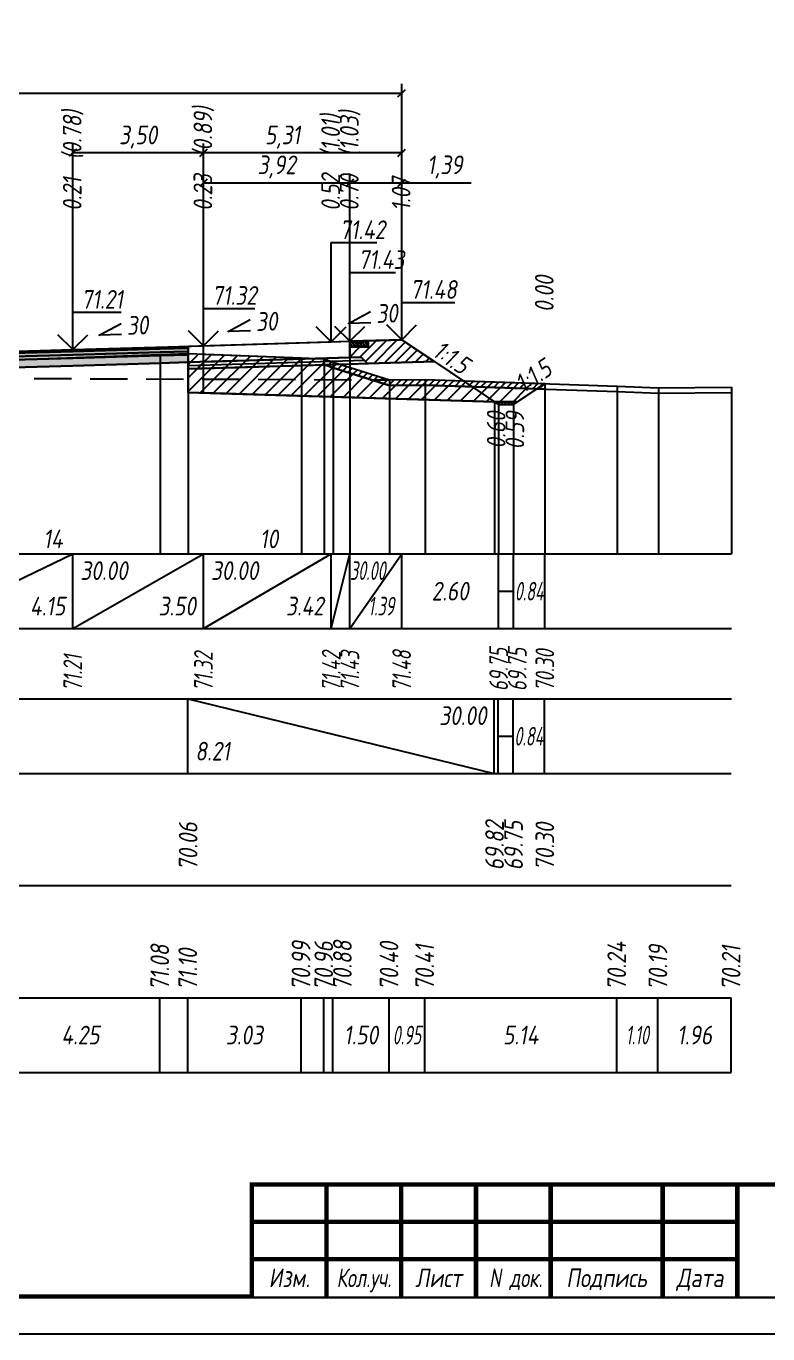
# Model space of a CAD drawing. Extents: x -717 to 1451, y -133302 to 233.
# Drawn here: x 169.7 to 269, y -36290.4 to -36115.4 of the extents above; entities that cross this region are included whole.
import ezdxf
from ezdxf.enums import TextEntityAlignment as Align

# ---------------------------------------------------------------- set-up
doc = ezdxf.new("R2010")
doc.units = 0
doc.linetypes.add('штриховая', pattern=[0.75, 0.5, -0.25])
for name, color, linetype in [('Зарамочное оформление', 7, 'Continuous'), ('Интерполированный поперечник', 2, 'Continuous'), ('Код_510', 7, 'Continuous'), ('Код_514', 1, 'Continuous'), ('Код_516', 1, 'Continuous'), ('Контур_0', 7, 'Continuous'), ('Контур_2521', 7, 'Continuous'), ('Контур_2564', 7, 'Continuous'), ('Контур_2660', 7, 'Continuous'), ('Контур_2665', 7, 'Continuous'), ('Контур_400', 7, 'Continuous'), ('Контур_508', 7, 'Continuous'), ('Контур_512', 7, 'Continuous'), ('Контур_513', 7, 'Continuous'), ('Контур_818', 7, 'Continuous'), ('Красный поперечник', 1, 'Continuous'), ('Объём_2501', 7, 'Continuous'), ('Объём_2564', 7, 'Continuous'), ('Объём_2650', 7, 'Continuous'), ('Объём_2660', 7, 'Continuous'), ('Объём_2661', 7, 'Continuous'), ('Объём_2662', 7, 'Continuous'), ('Объём_2663', 7, 'Continuous'), ('Объём_2664', 7, 'Continuous'), ('Объём_2665', 7, 'Continuous'), ('Объём_2666', 7, 'Continuous'), ('Объём_2667', 7, 'Continuous'), ('Объём_2668', 7, 'Continuous'), ('Объём_2669', 7, 'Continuous'), ('Объём_2675', 7, 'Continuous'), ('Объём_2753', 7, 'Continuous'), ('Откосы', 7, 'Continuous'), ('Отметки покрытия', 7, 'Continuous'), ('Рабочие отметки', 7, 'Continuous'), ('Рабочие отметки доп.', 7, 'Continuous'), ('Слои выравнивания', 7, 'Continuous'), ('Таблица', 7, 'Continuous'), ('Уклоны проезжей части', 7, 'Continuous'), ('Черный поперечник', 3, 'Continuous')]:
    doc.layers.add(name, color=color, linetype=linetype)
for name, color, linetype, true_color in [('Контур_2540', 2, 'Continuous', 0xffff00), ('Контур_2560', 2, 'Continuous', 0xffff00), ('Контур_2561', 7, 'Continuous', 0xff8040), ('Контур_2562', 3, 'Continuous', 0x00ff00), ('Контур_2563', 7, 'Continuous', 0xff8000), ('Контур_2570', 7, 'Continuous', 0x80ff00), ('Контур_2725', 7, 'Continuous', 0x323232), ('Контур_2736', 4, 'Continuous', 0x00ffff), ('Контур_2737', 4, 'Continuous', 0x00ffff), ('Контур_2738', 4, 'Continuous', 0x00ffff), ('Контур_2739', 4, 'Continuous', 0x00ffff), ('Контур_2741', 4, 'Continuous', 0x00ffff), ('Контур_2742', 4, 'Continuous', 0x00ffff), ('Контур_2743', 4, 'Continuous', 0x00ffff), ('Контур_2744', 7, 'Continuous', 0xa4ffff), ('Контур_2745', 7, 'Continuous', 0xa4ffff), ('Контур_2747', 4, 'Continuous', 0x00ffff), ('Контур_2748', 4, 'Continuous', 0x00ffff), ('Контур_2749', 4, 'Continuous', 0x00ffff), ('Контур_2750', 4, 'Continuous', 0x00ffff), ('Контур_2751', 4, 'Continuous', 0x00ffff), ('Контур_2752', 4, 'Continuous', 0x00ffff), ('Контур_2760', 7, 'Continuous', 0x323232), ('Контур_2761', 7, 'Continuous', 0x323232), ('Контур_2762', 7, 'Continuous', 0x323232), ('Контур_2763', 7, 'Continuous', 0x323232), ('Контур_402', 7, 'Continuous', 0xff6464), ('Контур_703', 4, 'Continuous', 0x00ffff), ('Контур_705', 4, 'Continuous', 0x00ffff), ('Контур_707', 4, 'Continuous', 0x00ffff), ('Контур_720', 131, 'Continuous', 0xaaffff), ('Объём_2500', 7, 'Continuous', 0xc0c0c0), ('Объём_2520', 7, 'Continuous', 0x80ffff), ('Объём_2540', 2, 'Continuous', 0xffff00), ('Объём_2560', 2, 'Continuous', 0xffff00), ('Объём_2561', 7, 'Continuous', 0xff8040), ('Объём_2562', 3, 'Continuous', 0x00ff00), ('Объём_2563', 7, 'Continuous', 0xff8000), ('Объём_2570', 7, 'Continuous', 0x80ff00), ('Объём_2600', 7, 'Continuous', 0x808000), ('Объём_2620', 2, 'Continuous', 0xffff00), ('Объём_2746', 2, 'Continuous', 0xffff00)]:
    doc.layers.add(name, color=color, linetype=linetype, true_color=true_color)
doc.styles.get("Standard").update_dxf_attribs({"font": 'txt', "height": 2.5})
doc.styles.add('М', font='romand.shx', dxfattribs={"width": 0.8, "oblique": 10, "height": 2.5})
doc.dimstyles.new('ISO-25', dxfattribs={"dimtxt": 2.5, "dimasz": 2.5, "dimexe": 1.25, "dimexo": 0.625, "dimtad": 1, "dimtxsty": 'Standard', "dimcen": 2.5, "dimadec": 0, "dimazin": 0, "dimtfac": 1, "dimtmove": 0, "dimatfit": 3, "dimfxl": 1, "dimarcsym": 0})

# ---------------------------------------------------------------- blocks, each defined once
blk = doc.blocks.new('_Oblique')
at = {"color": 0, "linetype": 'ByBlock', "lineweight": -2}
blk.add_line((-0.5, -0.5), (0.5, 0.5), dxfattribs=at)
blk = doc.blocks.new('*D841')
at = {"color": 0, "lineweight": -2, "transparency": 16777216}
for p, q in [((213.07, -36156.99), (213.07, -36135.08)), ((220.01, -36156.78), (220.01, -36135.08)), ((213.07, -36136.33), (220.01, -36136.33)), ((220.01, -36136.33), (229.3, -36136.33))]:
    blk.add_line(p, q, dxfattribs=at)
at = {"layer": 'Defpoints', "color": 0, "transparency": 16777216}
for p in [(220.01, -36136.33), (213.07, -36157.62), (220.01, -36157.41)]:
    blk.add_point(p, dxfattribs=at)
at = {"color": 0, "lineweight": -2, "transparency": 16777216, "rotation": 180}
blk.add_blockref('_Oblique', (213.07, -36136.33), dxfattribs=at)
at = {"color": 0, "lineweight": -2, "transparency": 16777216}
blk.add_blockref('_Oblique', (220.01, -36136.33), dxfattribs=at)
at = {"color": 0, "transparency": 16777216, "insert": (225.79, -36134.22), "char_height": 2.5, "width": 9.1667, "attachment_point": 5, "style": 'М'}
blk.add_mtext('1,39', dxfattribs=at)
blk = doc.blocks.new('*D843')
at = {"color": 0, "lineweight": -2, "transparency": 16777216}
for p, q in [((193.46, -36157.58), (193.46, -36135.08)), ((213.07, -36156.99), (213.07, -36135.08)), ((193.46, -36136.33), (213.07, -36136.33))]:
    blk.add_line(p, q, dxfattribs=at)
at = {"layer": 'Defpoints', "color": 0, "transparency": 16777216}
for p in [(213.07, -36136.33), (193.46, -36158.21), (213.07, -36157.62)]:
    blk.add_point(p, dxfattribs=at)
at = {"color": 0, "lineweight": -2, "transparency": 16777216, "rotation": 180}
blk.add_blockref('_Oblique', (193.46, -36136.33), dxfattribs=at)
at = {"color": 0, "lineweight": -2, "transparency": 16777216}
blk.add_blockref('_Oblique', (213.07, -36136.33), dxfattribs=at)
at = {"color": 0, "transparency": 16777216, "insert": (203.27, -36134.22), "char_height": 2.5, "width": 10, "attachment_point": 5, "style": 'М'}
blk.add_mtext('3,92', dxfattribs=at)
blk = doc.blocks.new('*D845')
at = {"color": 0, "lineweight": -2, "transparency": 16777216}
for p, q in [((175.96, -36158.11), (175.96, -36131.08)), ((193.46, -36157.58), (193.46, -36131.08)), ((193.46, -36132.33), (175.96, -36132.33))]:
    blk.add_line(p, q, dxfattribs=at)
at = {"layer": 'Defpoints', "color": 0, "transparency": 16777216}
for p in [(175.96, -36132.33), (193.46, -36158.21), (175.96, -36158.73)]:
    blk.add_point(p, dxfattribs=at)
at = {"color": 0, "lineweight": -2, "transparency": 16777216, "rotation": 180}
blk.add_blockref('_Oblique', (175.96, -36132.33), dxfattribs=at)
at = {"color": 0, "lineweight": -2, "transparency": 16777216}
blk.add_blockref('_Oblique', (193.46, -36132.33), dxfattribs=at)
at = {"color": 0, "transparency": 16777216, "insert": (184.71, -36130.22), "char_height": 2.5, "width": 9.5833, "attachment_point": 5, "style": 'М'}
blk.add_mtext('3,50', dxfattribs=at)
blk = doc.blocks.new('*D846')
at = {"color": 0, "lineweight": -2, "transparency": 16777216}
for p, q in [((193.46, -36157.58), (193.46, -36131.08)), ((220.01, -36156.78), (220.01, -36131.08)), ((220.01, -36132.33), (193.46, -36132.33))]:
    blk.add_line(p, q, dxfattribs=at)
at = {"layer": 'Defpoints', "color": 0, "transparency": 16777216}
for p in [(193.46, -36132.33), (193.46, -36158.21), (220.01, -36157.41)]:
    blk.add_point(p, dxfattribs=at)
at = {"color": 0, "lineweight": -2, "transparency": 16777216, "rotation": 180}
blk.add_blockref('_Oblique', (193.46, -36132.33), dxfattribs=at)
at = {"color": 0, "lineweight": -2, "transparency": 16777216}
blk.add_blockref('_Oblique', (220.01, -36132.33), dxfattribs=at)
at = {"color": 0, "transparency": 16777216, "insert": (204.06, -36130.22), "char_height": 2.5, "width": 9.1667, "attachment_point": 5, "style": 'М'}
blk.add_mtext('5,31', dxfattribs=at)
blk = doc.blocks.new('*D848')
at = {"color": 0, "lineweight": -2, "transparency": 16777216}
for p, q in [((107.46, -36160.19), (107.46, -36123.08)), ((220.01, -36156.78), (220.01, -36123.08)), ((107.46, -36124.33), (220.01, -36124.33))]:
    blk.add_line(p, q, dxfattribs=at)
at = {"layer": 'Defpoints', "color": 0, "transparency": 16777216}
for p in [(220.01, -36124.33), (220.01, -36157.41), (107.46, -36160.81)]:
    blk.add_point(p, dxfattribs=at)
at = {"color": 0, "lineweight": -2, "transparency": 16777216, "rotation": 180}
blk.add_blockref('_Oblique', (107.46, -36124.33), dxfattribs=at)
at = {"color": 0, "lineweight": -2, "transparency": 16777216}
blk.add_blockref('_Oblique', (220.01, -36124.33), dxfattribs=at)
at = {"color": 0, "transparency": 16777216, "insert": (163.73, -36122.22), "char_height": 2.5, "width": 11.6667, "attachment_point": 5, "style": 'М'}
blk.add_mtext('22,51', dxfattribs=at)
blk = doc.blocks.new('Штамп')
at = {"linetype": 'Continuous'}
blk.add_wipeout([(199.95, -411.25), (384.95, -411.25), (384.95, -426.25), (199.95, -426.25)], dxfattribs=at).dxf.layer = 'Зарамочное оформление'
at = {"layer": 'Зарамочное оформление', "linetype": 'Continuous', "lineweight": -3, "const_width": 0.6, "flags": 128}
for points in [[(199.95, -426.25), (199.95, -411.25), (384.95, -411.25)], [(209.95, -411.25), (209.95, -426.25)], [(219.95, -411.25), (219.95, -426.25)], [(229.95, -411.25), (229.95, -426.25)], [(239.95, -411.25), (239.95, -426.25)], [(254.95, -411.25), (254.95, -426.25)], [(264.95, -411.25), (264.95, -426.25)], [(374.95, -411.25), (374.95, -426.25)], [(199.95, -416.25), (264.95, -416.25)], [(374.95, -418.25), (384.95, -418.25)], [(199.95, -421.25), (264.95, -421.25)]]:
    blk.add_lwpolyline(points, dxfattribs=at)
at = {"linetype": 'Continuous', "insert": (319.95, -419.17), "char_height": 5, "width": 110, "attachment_point": 5, "style": 'М'}
blk.add_mtext('{\\Q10;\\W0.8;43/23-Р-ЗП2-1}', dxfattribs=at)
at = {"layer": 'Зарамочное оформление', "linetype": 'Continuous', "style": 'М', "oblique": 10}
for s, width, p in [('Лист', 0.8, (379.95, -414.66)), ('Изм.', 0.8, (204.95, -423.75)), ('Кол.уч.', 0.7, (214.95, -423.75)), ('Лист', 0.8, (224.95, -423.75)), ('N док.', 0.7, (235.28, -423.75)), ('Подпись', 0.8, (247.45, -423.75)), ('Дата', 0.8, (259.95, -423.75))]:
    blk.add_text(s, height=2.5, dxfattribs=dict(at, width=width)).set_placement(p, align=Align.MIDDLE_CENTER)
blk = doc.blocks.new('шифр')
blk.add_blockref('Штамп', (0, -35919))

msp = doc.modelspace()

# ---------------------------------------------------------------- hatches: boundary and pattern name
h = msp.add_hatch()
h.set_pattern_fill('ANSI37', color=256, scale=0.1)
h.set_pattern_definition([(45, (214.3303, -36157.80435), (-0.22451, 0.22451), []), (135, (214.3303, -36157.80435), (-0.22451, -0.22451), [])])
h.paths.add_polyline_path([(213.073, -36157.554), (213.073, -36158.307), (215.573, -36158.307), (215.573, -36157.48), (214.323, -36157.804)])
at = {"layer": 'Объём_2563'}
h = msp.add_hatch(dxfattribs=at)
h.set_pattern_fill('ANSI31', color=256, scale=0.3)
h.paths.add_polyline_path([(215.447, -36160.533), (214.573, -36159.659), (213.073, -36159.704), (213.073, -36158.307), (215.573, -36158.307), (215.573, -36157.48), (220.009, -36157.346), (224.387, -36160.265)])
at = {"layer": 'Объём_2570'}
h = msp.add_hatch(dxfattribs=at)
h.set_pattern_fill('ANSI31', color=256, scale=0.2)
h.paths.add_polyline_path([(210.853, -36160.332), (218.372, -36162.706), (223.143, -36162.653), (239.179, -36163.207), (239.179, -36163.957), (223.143, -36163.403), (218.372, -36163.456), (210.853, -36161.082), (209.627, -36160.654), (209.627, -36159.904)])
at = {"layer": 'Объём_2600'}
h = msp.add_hatch(dxfattribs=at)
h.set_pattern_fill('ANSI31', color=6, scale=0.4)
h.paths.add_polyline_path([(232.441, -36165.635), (191.412, -36164.404), (191.412, -36159.204), (206.583, -36159.78), (209.627, -36159.904), (209.627, -36160.654), (210.853, -36161.082), (218.372, -36163.456), (223.143, -36163.403), (238.11, -36163.92), (235.537, -36165.635)])
h = msp.add_hatch(dxfattribs=at)
h.set_pattern_fill('HONEY', color=5, scale=0.3)
h.paths.add_polyline_path([(238.11, -36163.92), (239.179, -36163.207), (239.179, -36163.957)])
at = {"layer": 'Объём_2620'}
h = msp.add_hatch(dxfattribs=at)
h.set_pattern_fill('ANSI31', color=2, scale=0.1)
h.paths.add_polyline_path([(232.441, -36165.635), (235.537, -36165.635), (234.989, -36166), (232.989, -36166)])
at = {"layer": 'Слои выравнивания'}
for color, points in [(2, [(155.21, -36159.268), (162.677, -36159.052), (164.885, -36158.988), (166.412, -36158.944), (175.96, -36158.668), (187.667, -36158.317), (191.412, -36158.204), (191.412, -36158.454), (187.667, -36158.567), (175.96, -36158.918), (166.412, -36159.194), (164.885, -36159.238), (162.677, -36159.302), (155.21, -36159.518)]), (3, [(155.21, -36159.518), (162.677, -36159.302), (164.885, -36159.238), (166.412, -36159.194), (175.96, -36158.918), (187.667, -36158.567), (191.412, -36158.454), (191.412, -36158.904), (187.667, -36159.017), (175.96, -36159.368), (166.412, -36159.644), (164.885, -36159.688), (162.677, -36159.752), (155.21, -36159.968)]), (4, [(155.21, -36159.968), (162.677, -36159.752), (164.885, -36159.688), (166.412, -36159.644), (175.96, -36159.368), (187.667, -36159.017), (191.412, -36158.904), (191.412, -36159.354), (187.667, -36159.467), (175.96, -36159.818), (166.412, -36160.094), (164.885, -36160.138), (162.677, -36160.202), (155.21, -36160.418)]), (5, [(155.21, -36160.418), (162.677, -36160.202), (164.885, -36160.138), (166.412, -36160.094), (175.96, -36159.818), (187.667, -36159.467), (191.412, -36159.354), (191.412, -36160.354), (187.667, -36160.467), (175.96, -36160.818), (166.412, -36161.094), (164.885, -36161.138), (162.677, -36161.202), (155.21, -36161.418)])]:
    msp.add_hatch(color=color, dxfattribs=at).paths.add_polyline_path(points)

# ---------------------------------------------------------------- linework, layer by layer
at = {"flags": 128}
msp.add_lwpolyline([(-30.054, -36290.421), (389.946, -36290.421), (389.946, -35993.421), (-30.054, -35993.421)], close=True, dxfattribs=at)
at = {"const_width": 0.6, "flags": 128}
msp.add_lwpolyline([(-10.054, -36285.421), (384.946, -36285.421), (384.946, -35998.421), (-10.054, -35998.421)], close=True, dxfattribs=at)
msp.add_lwpolyline([(213.073, -36157.554), (213.073, -36158.307), (215.573, -36158.307), (215.573, -36157.48), (214.323, -36157.804), (213.073, -36157.554)])
at = {"layer": 'Код_510'}
for p, q in [((187.613, -36255.421), (187.613, -36245.421)), ((191.357, -36255.421), (191.357, -36245.421)), ((206.528, -36255.421), (206.528, -36245.421)), ((209.572, -36255.421), (209.572, -36245.421)), ((210.798, -36255.421), (210.798, -36245.421)), ((218.318, -36255.421), (218.318, -36245.421)), ((223.089, -36255.421), (223.089, -36245.421)), ((248.808, -36255.421), (248.808, -36245.421)), ((254.324, -36255.421), (254.324, -36245.421)), ((264.125, -36255.421), (264.125, -36245.421))]:
    msp.add_line(p, q, dxfattribs=at)
at = {"layer": 'Код_514'}
for p, q in [((155.21, -36196), (175.96, -36186)), ((175.96, -36196), (175.96, -36186)), ((175.96, -36196), (193.46, -36186)), ((193.46, -36196), (193.46, -36186)), ((193.46, -36196), (210.573, -36186)), ((210.573, -36196), (210.573, -36186)), ((210.573, -36196), (213.073, -36186)), ((213.073, -36196), (213.073, -36186)), ((213.073, -36196), (220.009, -36186)), ((220.009, -36196), (220.009, -36186)), ((232.989, -36196), (232.989, -36186)), ((234.989, -36196), (234.989, -36186)), ((239.179, -36196), (239.179, -36186)), ((232.989, -36191), (234.989, -36191))]:
    msp.add_line(p, q, dxfattribs=at)
at = {"layer": 'Код_516'}
for p, q in [((191.357, -36215.421), (191.357, -36205.421)), ((191.357, -36205.421), (232.387, -36215.421)), ((232.387, -36215.421), (232.387, -36205.421)), ((232.935, -36215.421), (232.935, -36205.421)), ((234.935, -36215.421), (234.935, -36205.421)), ((239.125, -36215.421), (239.125, -36205.421)), ((232.935, -36210.421), (234.935, -36210.421))]:
    msp.add_line(p, q, dxfattribs=at)
at = {"layer": 'Контур_0', "flags": 128}
for points in [[(191.412, -36158.204), (213.073, -36157.554), (213.073, -36159.704), (191.412, -36160.354), (191.412, -36158.204), (191.412, -36158.204)], [(220.009, -36157.346), (228.233, -36162.829), (228.233, -36162.829), (228.233, -36162.829), (228.233, -36162.829), (228.233, -36162.829), (228.233, -36162.829), (228.233, -36162.829), (228.233, -36162.829), (228.233, -36162.829), (228.233, -36162.829), (228.233, -36162.829), (228.233, -36162.829), (228.233, -36162.829), (228.233, -36162.829), (232.989, -36166)], [(220.009, -36157.346), (228.233, -36162.829), (228.233, -36162.829), (228.233, -36162.829), (228.233, -36162.829), (228.233, -36162.829), (228.233, -36162.829), (228.233, -36162.829), (228.233, -36162.829), (228.233, -36162.829), (228.233, -36162.829), (228.233, -36162.829), (228.233, -36162.829), (228.233, -36162.829), (228.233, -36162.829), (232.989, -36166), (234.989, -36166), (239.179, -36163.207), (239.179, -36163.207), (239.179, -36163.207), (239.179, -36163.207), (239.179, -36163.207), (239.179, -36163.207), (239.179, -36163.207), (239.179, -36163.207), (239.179, -36163.207), (239.179, -36163.207), (239.179, -36163.207), (239.179, -36163.207), (239.179, -36163.207)], [(213.073, -36160.604), (191.412, -36161.254), (191.412, -36160.354), (214.573, -36159.659), (215.447, -36160.533), (213.073, -36160.604), (213.073, -36160.604)], [(213.073, -36159.704), (214.573, -36159.659), (215.447, -36160.533), (224.387, -36160.265)]]:
    msp.add_lwpolyline(points, dxfattribs=at)
at = {"layer": 'Контур_2521', "color": 250, "flags": 128}
msp.add_lwpolyline([(191.412, -36160.804), (215.01, -36160.096)], dxfattribs=at)
at = {"layer": 'Контур_2540', "flags": 128}
msp.add_lwpolyline([(193.46, -36161.193), (224.387, -36160.265), (232.441, -36165.635), (191.412, -36164.404), (191.412, -36161.254), (193.46, -36161.193), (193.46, -36161.193)], dxfattribs=at)
at = {"layer": 'Контур_2560', "flags": 128}
msp.add_lwpolyline([(213.073, -36157.554), (220.009, -36157.346), (220.009, -36157.346), (220.009, -36157.346)], dxfattribs=at)
at = {"layer": 'Контур_2561', "flags": 128}
msp.add_lwpolyline([(213.073, -36157.554), (213.073, -36157.554), (220.009, -36157.346), (220.009, -36157.346), (213.073, -36157.554)], dxfattribs=at)
at = {"layer": 'Контур_2562', "flags": 128}
msp.add_lwpolyline([(220.009, -36157.346), (220.009, -36157.346), (220.009, -36157.346), (220.009, -36157.346), (220.009, -36157.346)], dxfattribs=at)
at = {"layer": 'Контур_2563', "flags": 128}
msp.add_lwpolyline([(215.447, -36160.533), (214.573, -36159.659), (213.073, -36159.704), (213.073, -36157.554), (220.009, -36157.346), (224.387, -36160.265), (215.447, -36160.533), (215.447, -36160.533)], dxfattribs=at)
at = {"layer": 'Контур_2564', "flags": 128}
msp.add_lwpolyline([(213.073, -36157.554), (220.009, -36157.346)], dxfattribs=at)
at = {"layer": 'Контур_2570', "flags": 128}
msp.add_lwpolyline([(166.412, -36160.071), (187.667, -36159.336), (191.412, -36159.204), (206.583, -36159.78), (209.627, -36159.904), (209.627, -36160.654), (210.853, -36161.082), (218.372, -36163.456), (218.372, -36163.456), (223.143, -36163.403), (248.862, -36164.291), (254.379, -36164.512), (264.179, -36164.426)], dxfattribs=at)
at = {"layer": 'Контур_2660', "flags": 128}
msp.add_lwpolyline([(191.412, -36164.404), (232.441, -36165.635)], dxfattribs=at)
at = {"layer": 'Контур_2665', "flags": 128}
msp.add_lwpolyline([(220.009, -36157.346), (220.009, -36157.346)], dxfattribs=at)
at = {"layer": 'Контур_2725', "flags": 128}
msp.add_lwpolyline([(141.894, -36161.803), (155.21, -36161.418), (162.677, -36161.202), (164.885, -36161.138), (166.412, -36161.094), (175.96, -36160.818), (187.667, -36160.467), (191.412, -36160.354)], dxfattribs=at)
at = {"layer": 'Контур_2736', "flags": 128}
for points in [[(220.009, -36157.346), (228.233, -36162.829)], [(228.233, -36162.829), (232.989, -36166)]]:
    msp.add_lwpolyline(points, dxfattribs=at)
at = {"layer": 'Контур_2737', "flags": 128}
msp.add_lwpolyline([(228.233, -36162.829), (228.233, -36162.829)], dxfattribs=at)
at = {"layer": 'Контур_2738', "flags": 128}
msp.add_lwpolyline([(228.233, -36162.829), (228.233, -36162.829)], dxfattribs=at)
at = {"layer": 'Контур_2739', "flags": 128}
msp.add_lwpolyline([(228.233, -36162.829), (228.233, -36162.829)], dxfattribs=at)
at = {"layer": 'Контур_2741', "flags": 128}
msp.add_lwpolyline([(239.179, -36163.207), (239.179, -36163.207)], dxfattribs=at)
at = {"layer": 'Контур_2742', "flags": 128}
msp.add_lwpolyline([(239.179, -36163.207), (239.179, -36163.207)], dxfattribs=at)
at = {"layer": 'Контур_2743', "flags": 128}
msp.add_lwpolyline([(239.179, -36163.207), (239.179, -36163.207)], dxfattribs=at)
at = {"layer": 'Контур_2744', "flags": 128}
msp.add_lwpolyline([(239.179, -36163.207), (239.179, -36163.207)], dxfattribs=at)
msp.add_lwpolyline([(239.179, -36163.207), (239.179, -36163.207)], dxfattribs=at)
msp.add_lwpolyline([(239.179, -36163.207), (239.179, -36163.207)], dxfattribs=at)
msp.add_lwpolyline([(239.179, -36163.207), (239.179, -36163.207)], dxfattribs=at)
msp.add_lwpolyline([(239.179, -36163.207), (239.179, -36163.207)], dxfattribs=at)
msp.add_lwpolyline([(239.179, -36163.207), (239.179, -36163.207)], dxfattribs=at)
at = {"layer": 'Контур_2745', "flags": 128}
msp.add_lwpolyline([(228.233, -36162.829), (228.233, -36162.829)], dxfattribs=at)
msp.add_lwpolyline([(228.233, -36162.829), (228.233, -36162.829)], dxfattribs=at)
msp.add_lwpolyline([(228.233, -36162.829), (228.233, -36162.829)], dxfattribs=at)
msp.add_lwpolyline([(228.233, -36162.829), (228.233, -36162.829)], dxfattribs=at)
msp.add_lwpolyline([(228.233, -36162.829), (228.233, -36162.829)], dxfattribs=at)
msp.add_lwpolyline([(228.233, -36162.829), (228.233, -36162.829)], dxfattribs=at)
at = {"layer": 'Контур_2747', "flags": 128}
msp.add_lwpolyline([(228.233, -36162.829), (228.233, -36162.829)], dxfattribs=at)
at = {"layer": 'Контур_2748', "flags": 128}
msp.add_lwpolyline([(228.233, -36162.829), (228.233, -36162.829)], dxfattribs=at)
at = {"layer": 'Контур_2749', "flags": 128}
msp.add_lwpolyline([(228.233, -36162.829), (228.233, -36162.829)], dxfattribs=at)
at = {"layer": 'Контур_2750', "flags": 128}
msp.add_lwpolyline([(239.179, -36163.207), (239.179, -36163.207)], dxfattribs=at)
at = {"layer": 'Контур_2751', "flags": 128}
msp.add_lwpolyline([(239.179, -36163.207), (239.179, -36163.207)], dxfattribs=at)
at = {"layer": 'Контур_2752', "flags": 128}
msp.add_lwpolyline([(239.179, -36163.207), (239.179, -36163.207)], dxfattribs=at)
at = {"layer": 'Контур_2760', "flags": 128}
msp.add_lwpolyline([(141.894, -36159.653), (155.21, -36159.268), (162.677, -36159.052), (164.885, -36158.988), (166.412, -36158.944), (175.96, -36158.668), (187.667, -36158.317), (191.412, -36158.204)], dxfattribs=at)
at = {"layer": 'Контур_2761', "flags": 128}
msp.add_lwpolyline([(141.894, -36159.903), (155.21, -36159.518), (162.677, -36159.302), (164.885, -36159.238), (166.412, -36159.194), (175.96, -36158.918), (187.667, -36158.567), (191.412, -36158.454)], dxfattribs=at)
at = {"layer": 'Контур_2762', "flags": 128}
msp.add_lwpolyline([(141.894, -36160.353), (155.21, -36159.968), (162.677, -36159.752), (164.885, -36159.688), (166.412, -36159.644), (175.96, -36159.368), (187.667, -36159.017), (191.412, -36158.904)], dxfattribs=at)
at = {"layer": 'Контур_2763', "flags": 128}
msp.add_lwpolyline([(141.894, -36160.803), (155.21, -36160.418), (162.677, -36160.202), (164.885, -36160.138), (166.412, -36160.094), (175.96, -36159.818), (187.667, -36159.467), (191.412, -36159.354)], dxfattribs=at)
at = {"layer": 'Контур_400', "flags": 128}
msp.add_lwpolyline([(155.21, -36159.268), (175.96, -36158.668), (193.46, -36158.143), (193.46, -36158.143), (193.46, -36158.143), (193.46, -36158.143), (210.573, -36157.629), (210.573, -36157.629), (213.073, -36157.554)], dxfattribs=at)
at = {"layer": 'Контур_402', "flags": 128}
msp.add_lwpolyline([(105, -36164.824), (141.894, -36163.717), (141.894, -36161.803), (155.21, -36161.418), (175.96, -36160.818), (191.412, -36160.354), (191.412, -36164.404), (232.441, -36165.635)], dxfattribs=at)
at = {"layer": 'Контур_508', "flags": 128}
msp.add_lwpolyline([(105, -36164.824), (141.894, -36163.717), (141.894, -36161.803), (155.21, -36161.418), (175.96, -36160.818), (191.412, -36160.354), (191.412, -36164.404), (232.441, -36165.635), (232.989, -36166), (234.989, -36166), (239.179, -36163.207)], dxfattribs=at)
at = {"layer": 'Контур_512', "flags": 128}
msp.add_lwpolyline([(191.412, -36164.404), (232.441, -36165.635), (232.989, -36166), (234.989, -36166), (239.179, -36163.207)], dxfattribs=at)
at = {"layer": 'Контур_513', "flags": 128}
msp.add_lwpolyline([(105, -36164.824), (141.894, -36163.717), (141.894, -36161.803), (155.21, -36161.418), (175.96, -36160.818), (191.412, -36160.354), (191.412, -36164.404), (232.441, -36165.635), (232.989, -36166), (234.989, -36166), (239.179, -36163.207)], dxfattribs=at)
at = {"layer": 'Контур_703', "flags": 128}
msp.add_lwpolyline([(220.009, -36157.346), (228.233, -36162.829)], dxfattribs=at)
at = {"layer": 'Контур_705', "flags": 128}
msp.add_lwpolyline([(228.233, -36162.829), (228.233, -36162.829)], dxfattribs=at)
at = {"layer": 'Контур_707', "flags": 128}
msp.add_lwpolyline([(234.989, -36166), (239.179, -36163.207)], dxfattribs=at)
at = {"layer": 'Контур_720', "flags": 128}
msp.add_lwpolyline([(232.989, -36166), (234.989, -36166)], dxfattribs=at)
at = {"layer": 'Контур_818', "flags": 128}
msp.add_lwpolyline([(105, -36163.138), (110.779, -36163.061), (110.779, -36163.061), (117.025, -36162.618), (117.856, -36162.61), (117.856, -36161.86), (138.29, -36161.237), (141.894, -36161.169), (155.21, -36160.57), (162.677, -36160.235), (166.412, -36160.071), (187.667, -36159.336), (191.412, -36159.204), (206.583, -36159.78), (209.627, -36159.904), (209.627, -36160.654), (210.853, -36161.082), (218.372, -36163.456), (218.372, -36163.456), (223.143, -36163.403), (239.179, -36163.957)], dxfattribs=at)
at = {"layer": 'Красный поперечник'}
for p, q in [((175.96, -36158.668), (193.46, -36158.143)), ((193.46, -36158.143), (210.573, -36157.629)), ((210.573, -36157.629), (213.073, -36157.554)), ((213.073, -36157.554), (220.009, -36157.346)), ((220.009, -36157.346), (232.989, -36166)), ((155.21, -36159.268), (175.96, -36158.668)), ((234.989, -36166), (239.179, -36163.207)), ((239.179, -36163.207), (239.179, -36186)), ((191.412, -36164.404), (191.412, -36186)), ((232.441, -36165.635), (232.441, -36186)), ((232.989, -36166), (232.989, -36186)), ((232.989, -36166), (234.989, -36166)), ((234.989, -36166), (234.989, -36186))]:
    msp.add_line(p, q, dxfattribs=at)
at = {"layer": 'Объём_2500', "flags": 128}
for points in [[(191.412, -36158.204), (213.073, -36157.554), (213.073, -36159.704), (191.412, -36160.354), (191.412, -36158.204), (191.412, -36158.204)], [(193.46, -36158.143), (213.073, -36157.554), (213.073, -36159.704), (193.46, -36160.293), (193.46, -36158.143)]]:
    msp.add_lwpolyline(points, dxfattribs=at)
at = {"layer": 'Объём_2501', "flags": 128}
for points in [[(155.21, -36159.268), (175.96, -36158.668), (193.46, -36158.143), (193.46, -36158.143), (193.46, -36158.143), (193.46, -36158.143), (210.573, -36157.629), (210.573, -36157.629), (213.073, -36157.554)], [(193.46, -36158.143), (210.573, -36157.629), (210.573, -36157.629), (213.073, -36157.554)]]:
    msp.add_lwpolyline(points, dxfattribs=at)
at = {"layer": 'Объём_2520', "color": 250, "flags": 128}
for points in [[(213.073, -36160.604), (191.412, -36161.254), (191.412, -36160.354), (214.573, -36159.659), (215.447, -36160.533), (213.073, -36160.604), (213.073, -36160.604)], [(193.46, -36160.293), (214.573, -36159.659), (215.447, -36160.533), (213.073, -36160.604), (213.073, -36160.604), (213.073, -36160.604), (193.46, -36161.193), (193.46, -36160.293)]]:
    msp.add_lwpolyline(points, dxfattribs=at)
at = {"layer": 'Объём_2540', "flags": 128}
for points in [[(193.46, -36161.193), (224.387, -36160.265), (232.441, -36165.635), (191.412, -36164.404), (191.412, -36161.254), (193.46, -36161.193), (193.46, -36161.193)], [(193.46, -36161.193), (224.387, -36160.265), (232.441, -36165.635), (193.46, -36164.465), (193.46, -36161.193)]]:
    msp.add_lwpolyline(points, dxfattribs=at)
at = {"layer": 'Объём_2560', "flags": 128}
msp.add_lwpolyline([(213.073, -36157.554), (220.009, -36157.346), (220.009, -36157.346), (220.009, -36157.346)], dxfattribs=at)
msp.add_lwpolyline([(213.073, -36157.554), (220.009, -36157.346), (220.009, -36157.346), (220.009, -36157.346)], dxfattribs=at)
at = {"layer": 'Объём_2561', "flags": 128}
msp.add_lwpolyline([(213.073, -36157.554), (213.073, -36157.554), (220.009, -36157.346), (220.009, -36157.346), (213.073, -36157.554)], dxfattribs=at)
msp.add_lwpolyline([(213.073, -36157.554), (213.073, -36157.554), (220.009, -36157.346), (220.009, -36157.346), (213.073, -36157.554)], dxfattribs=at)
at = {"layer": 'Объём_2562', "flags": 128}
msp.add_lwpolyline([(220.009, -36157.346), (220.009, -36157.346), (220.009, -36157.346), (220.009, -36157.346), (220.009, -36157.346)], dxfattribs=at)
msp.add_lwpolyline([(220.009, -36157.346), (220.009, -36157.346), (220.009, -36157.346), (220.009, -36157.346), (220.009, -36157.346)], dxfattribs=at)
at = {"layer": 'Объём_2563', "color": 250, "flags": 128}
for points in [[(215.447, -36160.533), (214.573, -36159.659), (213.073, -36159.704), (213.073, -36157.554), (220.009, -36157.346), (224.387, -36160.265), (215.447, -36160.533), (215.447, -36160.533)], [(215.447, -36160.533), (214.573, -36159.659), (213.073, -36159.704), (213.073, -36158.307), (215.573, -36158.307), (215.573, -36157.48), (220.009, -36157.346), (224.387, -36160.265), (215.447, -36160.533), (215.447, -36160.533)]]:
    msp.add_lwpolyline(points, dxfattribs=at)
at = {"layer": 'Объём_2564', "flags": 128}
msp.add_lwpolyline([(213.073, -36157.554), (220.009, -36157.346)], dxfattribs=at)
msp.add_lwpolyline([(213.073, -36157.554), (220.009, -36157.346)], dxfattribs=at)
at = {"layer": 'Объём_2570', "flags": 128}
msp.add_lwpolyline([(210.853, -36160.332), (218.372, -36162.706), (223.143, -36162.653), (239.179, -36163.207), (239.179, -36163.957), (223.143, -36163.403), (218.372, -36163.456), (210.853, -36161.082), (209.627, -36160.654), (209.627, -36159.904), (210.853, -36160.332), (210.853, -36160.332)], dxfattribs=at)
msp.add_lwpolyline([(210.853, -36160.332), (218.372, -36162.706), (223.143, -36162.653), (239.179, -36163.207), (239.179, -36163.957), (223.143, -36163.403), (218.372, -36163.456), (210.853, -36161.082), (209.627, -36160.654), (209.627, -36159.904), (210.853, -36160.332), (210.853, -36160.332)], dxfattribs=at)
at = {"layer": 'Объём_2600', "color": 5, "flags": 128}
msp.add_lwpolyline([(238.11, -36163.92), (239.179, -36163.207), (239.179, -36163.957), (238.11, -36163.92), (238.11, -36163.92)], dxfattribs=at)
msp.add_lwpolyline([(238.11, -36163.92), (239.179, -36163.207), (239.179, -36163.957), (238.11, -36163.92), (238.11, -36163.92)], dxfattribs=at)
at = {"layer": 'Объём_2620', "flags": 128}
msp.add_lwpolyline([(232.441, -36165.635), (235.537, -36165.635), (234.989, -36166), (232.989, -36166), (232.441, -36165.635), (232.441, -36165.635)], dxfattribs=at)
msp.add_lwpolyline([(232.441, -36165.635), (235.537, -36165.635), (234.989, -36166), (232.989, -36166), (232.441, -36165.635), (232.441, -36165.635)], dxfattribs=at)
at = {"layer": 'Объём_2650', "color": 6, "flags": 128}
msp.add_lwpolyline([(232.441, -36165.635), (191.412, -36164.404), (191.412, -36159.204), (206.583, -36159.78), (209.627, -36159.904), (209.627, -36160.654), (210.853, -36161.082), (218.372, -36163.456), (223.143, -36163.403), (238.11, -36163.92), (235.537, -36165.635), (232.441, -36165.635), (232.441, -36165.635)], dxfattribs=at)
at = {"layer": 'Объём_2660', "flags": 128}
for points in [[(191.412, -36164.404), (232.441, -36165.635)], [(193.46, -36164.465), (232.441, -36165.635)]]:
    msp.add_lwpolyline(points, dxfattribs=at)
at = {"layer": 'Объём_2661', "flags": 128}
msp.add_lwpolyline([(220.009, -36157.346), (228.233, -36162.829), (232.441, -36165.635)], dxfattribs=at)
msp.add_lwpolyline([(220.009, -36157.346), (228.233, -36162.829), (232.441, -36165.635)], dxfattribs=at)
at = {"layer": 'Объём_2662', "flags": 128}
msp.add_lwpolyline([(235.537, -36165.635), (239.179, -36163.207)], dxfattribs=at)
msp.add_lwpolyline([(235.537, -36165.635), (239.179, -36163.207)], dxfattribs=at)
at = {"layer": 'Объём_2663', "flags": 128}
for points in [[(232.441, -36165.635), (232.989, -36166)], [(232.441, -36165.635), (232.989, -36166)], [(234.989, -36166), (235.537, -36165.635)], [(234.989, -36166), (235.537, -36165.635)]]:
    msp.add_lwpolyline(points, dxfattribs=at)
at = {"layer": 'Объём_2664', "flags": 128}
msp.add_lwpolyline([(232.989, -36166), (234.989, -36166)], dxfattribs=at)
msp.add_lwpolyline([(232.989, -36166), (234.989, -36166)], dxfattribs=at)
at = {"layer": 'Объём_2665', "flags": 128}
msp.add_lwpolyline([(220.009, -36157.346), (220.009, -36157.346)], dxfattribs=at)
msp.add_lwpolyline([(220.009, -36157.346), (220.009, -36157.346)], dxfattribs=at)
at = {"layer": 'Объём_2666', "flags": 128}
for points in [[(220.009, -36157.346), (228.233, -36162.829)], [(220.009, -36157.346), (228.233, -36162.829)], [(228.233, -36162.829), (232.441, -36165.635)], [(228.233, -36162.829), (232.441, -36165.635)]]:
    msp.add_lwpolyline(points, dxfattribs=at)
at = {"layer": 'Объём_2667', "flags": 128}
for points in [[(228.233, -36162.829), (228.233, -36162.829)], [(228.233, -36162.829), (228.233, -36162.829)], [(239.179, -36163.207), (239.179, -36163.207)], [(239.179, -36163.207), (239.179, -36163.207)]]:
    msp.add_lwpolyline(points, dxfattribs=at)
at = {"layer": 'Объём_2668', "flags": 128}
for points in [[(228.233, -36162.829), (228.233, -36162.829)], [(228.233, -36162.829), (228.233, -36162.829)], [(239.179, -36163.207), (239.179, -36163.207)], [(239.179, -36163.207), (239.179, -36163.207)]]:
    msp.add_lwpolyline(points, dxfattribs=at)
at = {"layer": 'Объём_2669', "flags": 128}
for points in [[(228.233, -36162.829), (228.233, -36162.829)], [(228.233, -36162.829), (228.233, -36162.829)], [(239.179, -36163.207), (239.179, -36163.207)], [(239.179, -36163.207), (239.179, -36163.207)]]:
    msp.add_lwpolyline(points, dxfattribs=at)
at = {"layer": 'Объём_2675', "flags": 128}
for points in [[(228.233, -36162.829), (228.233, -36162.829)], [(228.233, -36162.829), (228.233, -36162.829)], [(228.233, -36162.829), (228.233, -36162.829)], [(228.233, -36162.829), (228.233, -36162.829)], [(228.233, -36162.829), (228.233, -36162.829)], [(228.233, -36162.829), (228.233, -36162.829)], [(228.233, -36162.829), (228.233, -36162.829)], [(228.233, -36162.829), (228.233, -36162.829)], [(228.233, -36162.829), (228.233, -36162.829)], [(228.233, -36162.829), (228.233, -36162.829)], [(228.233, -36162.829), (228.233, -36162.829)], [(228.233, -36162.829), (228.233, -36162.829)], [(239.179, -36163.207), (239.179, -36163.207)], [(239.179, -36163.207), (239.179, -36163.207)], [(239.179, -36163.207), (239.179, -36163.207)], [(239.179, -36163.207), (239.179, -36163.207)], [(239.179, -36163.207), (239.179, -36163.207)], [(239.179, -36163.207), (239.179, -36163.207)], [(239.179, -36163.207), (239.179, -36163.207)], [(239.179, -36163.207), (239.179, -36163.207)], [(239.179, -36163.207), (239.179, -36163.207)], [(239.179, -36163.207), (239.179, -36163.207)], [(239.179, -36163.207), (239.179, -36163.207)], [(239.179, -36163.207), (239.179, -36163.207)]]:
    msp.add_lwpolyline(points, dxfattribs=at)
at = {"layer": 'Объём_2746', "flags": 128}
for points in [[(229.419, -36163.62), (232.441, -36165.635), (191.412, -36164.404), (191.412, -36159.204), (206.583, -36159.78), (209.627, -36159.904), (209.627, -36160.654), (210.853, -36161.082), (218.372, -36163.456), (223.143, -36163.403), (229.419, -36163.62), (229.419, -36163.62)], [(193.46, -36159.281), (206.583, -36159.78), (209.627, -36159.904), (209.627, -36160.654), (210.853, -36161.082), (218.372, -36163.456), (223.143, -36163.403), (229.419, -36163.62), (229.419, -36163.62), (229.419, -36163.62), (232.441, -36165.635), (193.46, -36164.465), (193.46, -36159.281)]]:
    msp.add_lwpolyline(points, dxfattribs=at)
at = {"layer": 'Объём_2753', "flags": 128}
msp.add_lwpolyline([(191.412, -36158.204), (191.412, -36158.204)], dxfattribs=at)
at = {"layer": 'Откосы', "color": 1, "flags": 128}
for points in [[(199.781, -36156.143), (196.783, -36156.233), (199.736, -36154.644)], [(215.886, -36155.068), (212.887, -36155.158), (215.841, -36153.568)], [(182.474, -36156.662), (179.476, -36156.752), (182.429, -36155.163)]]:
    msp.add_lwpolyline(points, dxfattribs=at)
at = {"layer": 'Отметки покрытия', "color": 1}
for p, q in [((210.573, -36157.629), (210.573, -36144.346)), ((210.573, -36144.346), (216.673, -36144.346)), ((213.073, -36157.554), (213.073, -36148.346)), ((213.073, -36148.346), (219.173, -36148.346)), ((220.009, -36157.346), (220.009, -36152.346)), ((220.009, -36152.346), (227.109, -36152.346)), ((175.96, -36158.668), (175.96, -36153.668)), ((175.96, -36153.668), (182.46, -36153.668)), ((193.46, -36158.143), (193.46, -36153.143)), ((193.46, -36153.143), (200.36, -36153.143)), ((193.46, -36158.143), (191.46, -36156.143)), ((193.46, -36158.143), (195.46, -36156.143)), ((210.573, -36157.629), (208.573, -36155.629)), ((210.573, -36157.629), (212.573, -36155.629)), ((213.073, -36157.554), (211.073, -36155.554)), ((213.073, -36157.554), (215.073, -36155.554)), ((220.009, -36157.346), (218.009, -36155.346)), ((220.009, -36157.346), (222.009, -36155.346)), ((175.96, -36158.668), (173.96, -36156.668)), ((175.96, -36158.668), (177.96, -36156.668))]:
    msp.add_line(p, q, dxfattribs=at)
at = {"layer": 'Слои выравнивания'}
for p, q in [((191.412, -36158.204), (191.412, -36186)), ((213.073, -36157.554), (213.073, -36186))]:
    msp.add_line(p, q, dxfattribs=at)
at = {"layer": 'Слои выравнивания', "color": 2, "flags": 128}
msp.add_lwpolyline([(155.21, -36159.268), (162.677, -36159.052), (164.885, -36158.988), (166.412, -36158.944), (175.96, -36158.668), (187.667, -36158.317), (191.412, -36158.204), (191.412, -36158.454), (187.667, -36158.567), (175.96, -36158.918), (166.412, -36159.194), (164.885, -36159.238), (162.677, -36159.302), (155.21, -36159.518)], close=True, dxfattribs=at)
at = {"layer": 'Слои выравнивания', "color": 3, "flags": 128}
msp.add_lwpolyline([(155.21, -36159.518), (162.677, -36159.302), (164.885, -36159.238), (166.412, -36159.194), (175.96, -36158.918), (187.667, -36158.567), (191.412, -36158.454), (191.412, -36158.904), (187.667, -36159.017), (175.96, -36159.368), (166.412, -36159.644), (164.885, -36159.688), (162.677, -36159.752), (155.21, -36159.968)], close=True, dxfattribs=at)
at = {"layer": 'Слои выравнивания', "color": 4, "flags": 128}
msp.add_lwpolyline([(155.21, -36159.968), (162.677, -36159.752), (164.885, -36159.688), (166.412, -36159.644), (175.96, -36159.368), (187.667, -36159.017), (191.412, -36158.904), (191.412, -36159.354), (187.667, -36159.467), (175.96, -36159.818), (166.412, -36160.094), (164.885, -36160.138), (162.677, -36160.202), (155.21, -36160.418)], close=True, dxfattribs=at)
at = {"layer": 'Слои выравнивания', "color": 5, "flags": 128}
msp.add_lwpolyline([(155.21, -36160.418), (162.677, -36160.202), (164.885, -36160.138), (166.412, -36160.094), (175.96, -36159.818), (187.667, -36159.467), (191.412, -36159.354), (191.412, -36160.354), (187.667, -36160.467), (175.96, -36160.818), (166.412, -36161.094), (164.885, -36161.138), (162.677, -36161.202), (155.21, -36161.418)], close=True, dxfattribs=at)
at = {"layer": 'Таблица'}
for p, q in [((80, -36186), (264.179, -36186)), ((80, -36196), (264.179, -36196)), ((80, -36205.421), (264.179, -36205.421)), ((79.946, -36215.421), (264.125, -36215.421)), ((79.946, -36230.421), (264.125, -36230.421)), ((79.946, -36245.421), (264.125, -36245.421)), ((79.946, -36255.421), (264.125, -36255.421))]:
    msp.add_line(p, q, dxfattribs=at)
at = {"layer": 'Черный поперечник', "color": 7}
for p, q in [((187.667, -36159.336), (187.667, -36186)), ((191.412, -36159.204), (191.412, -36186)), ((206.583, -36159.78), (206.583, -36186)), ((209.627, -36159.904), (209.627, -36186)), ((210.853, -36160.332), (210.853, -36186)), ((218.372, -36162.706), (218.372, -36186)), ((223.143, -36162.653), (223.143, -36186)), ((248.862, -36163.541), (248.862, -36186)), ((254.379, -36163.762), (254.379, -36186)), ((264.179, -36163.676), (264.179, -36186))]:
    msp.add_line(p, q, dxfattribs=at)
at = {"layer": 'Черный поперечник', "flags": 128}
msp.add_lwpolyline([(80, -36162.841), (80.326, -36162.846), (86.317, -36162.634), (110.779, -36162.311), (117.025, -36161.868), (117.856, -36161.86), (138.29, -36161.237), (141.894, -36161.169), (155.21, -36160.57), (162.677, -36160.235), (166.412, -36160.071), (187.667, -36159.336), (191.412, -36159.204), (206.583, -36159.78), (209.627, -36159.904), (210.853, -36160.332), (218.372, -36162.706), (223.143, -36162.653), (248.862, -36163.541), (254.379, -36163.762), (264.179, -36163.676)], dxfattribs=at)

# ---------------------------------------------------------------- texts
at = {"layer": 'Код_510', "style": 'М', "oblique": 10, "width": 0.8}
for s, p in [('71.08', (187.613, -36244.421)), ('71.10', (191.357, -36244.421)), ('70.99', (206.528, -36244.421)), ('70.96', (209.572, -36244.421)), ('70.88', (212.072, -36244.421)), ('70.40', (218.318, -36244.421)), ('70.41', (223.089, -36244.421)), ('70.24', (248.808, -36244.421)), ('70.19', (254.324, -36244.421)), ('70.21', (264.125, -36244.421))]:
    msp.add_text(s, height=2.5, rotation=90, dxfattribs=at).set_placement(p, align=Align.MIDDLE_LEFT)
at = {"layer": 'Код_510', "style": 'М', "oblique": 10}
for s, width, p in [('4.25', 0.8, (176.985, -36250.421)), ('3.03', 0.8, (198.943, -36250.421)), ('1.50', 0.8, (214.558, -36250.421)), ('0.95', 0.6, (220.703, -36250.421)), ('5.14', 0.8, (235.948, -36250.421)), ('1.10', 0.6, (251.566, -36250.421)), ('1.96', 0.8, (259.225, -36250.421))]:
    msp.add_text(s, height=2.5, dxfattribs=dict(at, width=width)).set_placement(p, align=Align.MIDDLE_CENTER)
at = {"layer": 'Код_514', "style": 'М', "oblique": 10}
for width, p in [(0.8, (176.96, -36187)), (0.8, (194.46, -36187)), (0.6, (213.07, -36187))]:
    msp.add_text('30.00', height=2.5, dxfattribs=dict(at, width=width)).set_placement(p, align=Align.TOP_LEFT)
for s, width, p in [('2.60', 0.8, (226.499, -36191)), ('0.84', 0.6, (237.084, -36191))]:
    msp.add_text(s, height=2.5, dxfattribs=dict(at, width=width)).set_placement(p, align=Align.MIDDLE_CENTER)
for s, width, p in [('4.15', 0.8, (174.96, -36195)), ('3.50', 0.8, (192.46, -36195)), ('3.42', 0.8, (209.573, -36195)), ('1.39', 0.6, (219.009, -36195))]:
    msp.add_text(s, height=2.5, dxfattribs=dict(at, width=width)).set_placement(p, align=Align.BOTTOM_RIGHT)
at = {"layer": 'Код_514', "style": 'М', "oblique": 10, "width": 0.7}
for s, p in [('69.75', (232.989, -36204.382)), ('69.75', (235.489, -36204.382)), ('71.21', (175.96, -36204.382)), ('71.32', (193.46, -36204.382)), ('71.42', (210.573, -36204.382)), ('71.43', (213.073, -36204.382)), ('71.48', (220.009, -36204.382)), ('70.30', (239.179, -36204.382))]:
    msp.add_text(s, height=2.5, rotation=90, dxfattribs=at).set_placement(p, align=Align.MIDDLE_LEFT)
at = {"layer": 'Код_516', "style": 'М', "oblique": 10, "width": 0.8}
msp.add_text('30.00', height=2.5, dxfattribs=at).set_placement((231.387, -36206.421), align=Align.TOP_RIGHT)
at = {"layer": 'Код_516', "style": 'М', "oblique": 10, "width": 0.6}
msp.add_text('0.84', height=2.5, dxfattribs=at).set_placement((237.03, -36210.421), align=Align.MIDDLE_CENTER)
at = {"layer": 'Код_516', "style": 'М', "oblique": 10, "width": 0.8}
msp.add_text('8.21', height=2.5, dxfattribs=at).set_placement((192.357, -36214.421), align=Align.BOTTOM_LEFT)
for s, p in [('70.06', (191.412, -36228.371)), ('69.82', (232.441, -36228.371)), ('69.75', (234.989, -36228.371)), ('70.30', (239.179, -36228.371))]:
    msp.add_text(s, height=2.5, rotation=90, dxfattribs=at).set_placement(p, align=Align.MIDDLE_LEFT)
at = {"layer": 'Отметки покрытия', "color": 1, "style": 'М', "oblique": 10, "width": 0.8}
for s, p in [('71.42', (211.714, -36144.615)), ('71.43', (214.214, -36148.615)), ('71.48', (221.15, -36152.615)), ('71.21', (177.101, -36153.937)), ('71.32', (194.601, -36153.412))]:
    msp.add_text(s, height=2.5, dxfattribs=at).set_placement(p, align=Align.BOTTOM_LEFT)
at = {"layer": 'Рабочие отметки', "color": 1, "style": 'М', "oblique": 10, "width": 0.8}
for s, p in [('0.21', (175.882, -36140.096)), ('0.23', (193.382, -36140.096)), ('0.52', (210.495, -36140.096)), ('0.70', (212.995, -36140.096)), ('1.07', (219.931, -36140.096)), ('0.00', (239.101, -36153.637))]:
    msp.add_text(s, height=2.5, rotation=90, dxfattribs=at).set_placement(p, align=Align.MIDDLE_LEFT)
for s, p in [('0.60', (232.661, -36166.931)), ('0.59', (235.161, -36166.931))]:
    msp.add_text(s, height=2.5, rotation=90, dxfattribs=at).set_placement(p, align=Align.MIDDLE_RIGHT)
at = {"layer": 'Рабочие отметки доп.', "color": 1, "style": 'М', "oblique": 10, "width": 0.8}
for s, p in [('(0.78)', (175.882, -36133.196)), ('(0.89)', (193.382, -36132.796)), ('(1.03)', (212.995, -36132.746)), ('(1.01)', (210.495, -36132.796))]:
    msp.add_text(s, height=2.5, rotation=90, dxfattribs=at).set_placement(p, align=Align.MIDDLE_LEFT)
at = {"layer": 'Слои выравнивания', "style": 'М', "oblique": 10, "width": 0.8}
for s, p in [('14', (173.311, -36186)), ('10', (202.242, -36186))]:
    msp.add_text(s, height=2.5, dxfattribs=at).set_placement(p, align=Align.BOTTOM_CENTER)
at = {"layer": 'Уклоны проезжей части', "color": 1, "style": 'М', "oblique": 10, "width": 0.8}
for s, rotation, p in [('30', 1.71836, (218.091, -36155.811)), ('30', 1.71836, (184.68, -36157.406)), ('30', 1.71836, (201.986, -36156.887)), ('1:1.5', 326.30994, (225.586, -36161.384)), ('1:1.5', 33.69007, (238.759, -36163.826))]:
    msp.add_text(s, height=2.5, rotation=rotation, dxfattribs=at).set_placement(p, align=Align.BOTTOM_CENTER)

# ---------------------------------------------------------------- dimensions: what is measured, and where the dimension line sits
at = {"color": 5}
for base, p1, p2, picture, middle in [((220.009, -36124.33), (107.46, -36160.81), (220.009, -36157.409), '*D848', (163.734, -36122.217)), ((213.073, -36136.33), (193.46, -36158.205), (213.073, -36157.617), '*D843', (203.266, -36134.217))]:
    dim = msp.add_linear_dim(base=base, p1=p1, p2=p2, angle=180, dimstyle='ISO-25', override={"dimasz": 1, "dimlfac": 0.2, "dimzin": 0, "dimtxsty": 'М', "dimblk1": 'Oblique', "dimblk2": 'Oblique', "dimsah": 1}, dxfattribs=at)
    dim.commit()
    dim.dimension.update_dxf_attribs({"geometry": picture, "text_midpoint": middle})
dim = msp.add_linear_dim(base=(175.96, -36132.33), p1=(193.46, -36158.205), p2=(175.96, -36158.73), dimstyle='ISO-25', override={"dimasz": 1, "dimlfac": 0.2, "dimzin": 0, "dimtxsty": 'М', "dimblk1": 'Oblique', "dimblk2": 'Oblique', "dimsah": 1}, dxfattribs=at)
dim.commit()
dim.dimension.update_dxf_attribs({"geometry": '*D845', "text_midpoint": (184.71, -36130.217)})
dim = msp.add_linear_dim(base=(193.46, -36132.33), p1=(220.009, -36157.409), p2=(193.46, -36158.205), dimstyle='ISO-25', override={"dimasz": 1, "dimlfac": 0.2, "dimzin": 0, "dimtxsty": 'М', "dimblk1": 'Oblique', "dimblk2": 'Oblique', "dimsah": 1}, dxfattribs=at)
dim.commit()
dim.dimension.update_dxf_attribs({"geometry": '*D846', "text_midpoint": (204.055, -36132.33), "dimtype": 160})
dim = msp.add_linear_dim(base=(220.009, -36136.33), p1=(213.073, -36157.617), p2=(220.009, -36157.409), angle=180, dimstyle='ISO-25', override={"dimasz": 1, "dimlfac": 0.2, "dimzin": 0, "dimtxsty": 'М', "dimblk1": 'Oblique', "dimblk2": 'Oblique', "dimsah": 1}, dxfattribs=at)
dim.commit()
dim.dimension.update_dxf_attribs({"geometry": '*D841', "text_midpoint": (225.789, -36136.33), "dimtype": 160})

# ---------------------------------------------------------------- next in the draw order: block references
msp.add_blockref('шифр', (0, 59.829))

# ---------------------------------------------------------------- next in the draw order: linework, layer by layer
at = {"layer": 'Интерполированный поперечник', "linetype": 'штриховая', "ltscale": 10, "flags": 128}
msp.add_lwpolyline([(110.779, -36162.311), (218.372, -36162.706)], dxfattribs=at)

doc.saveas('drawing.dxf')
